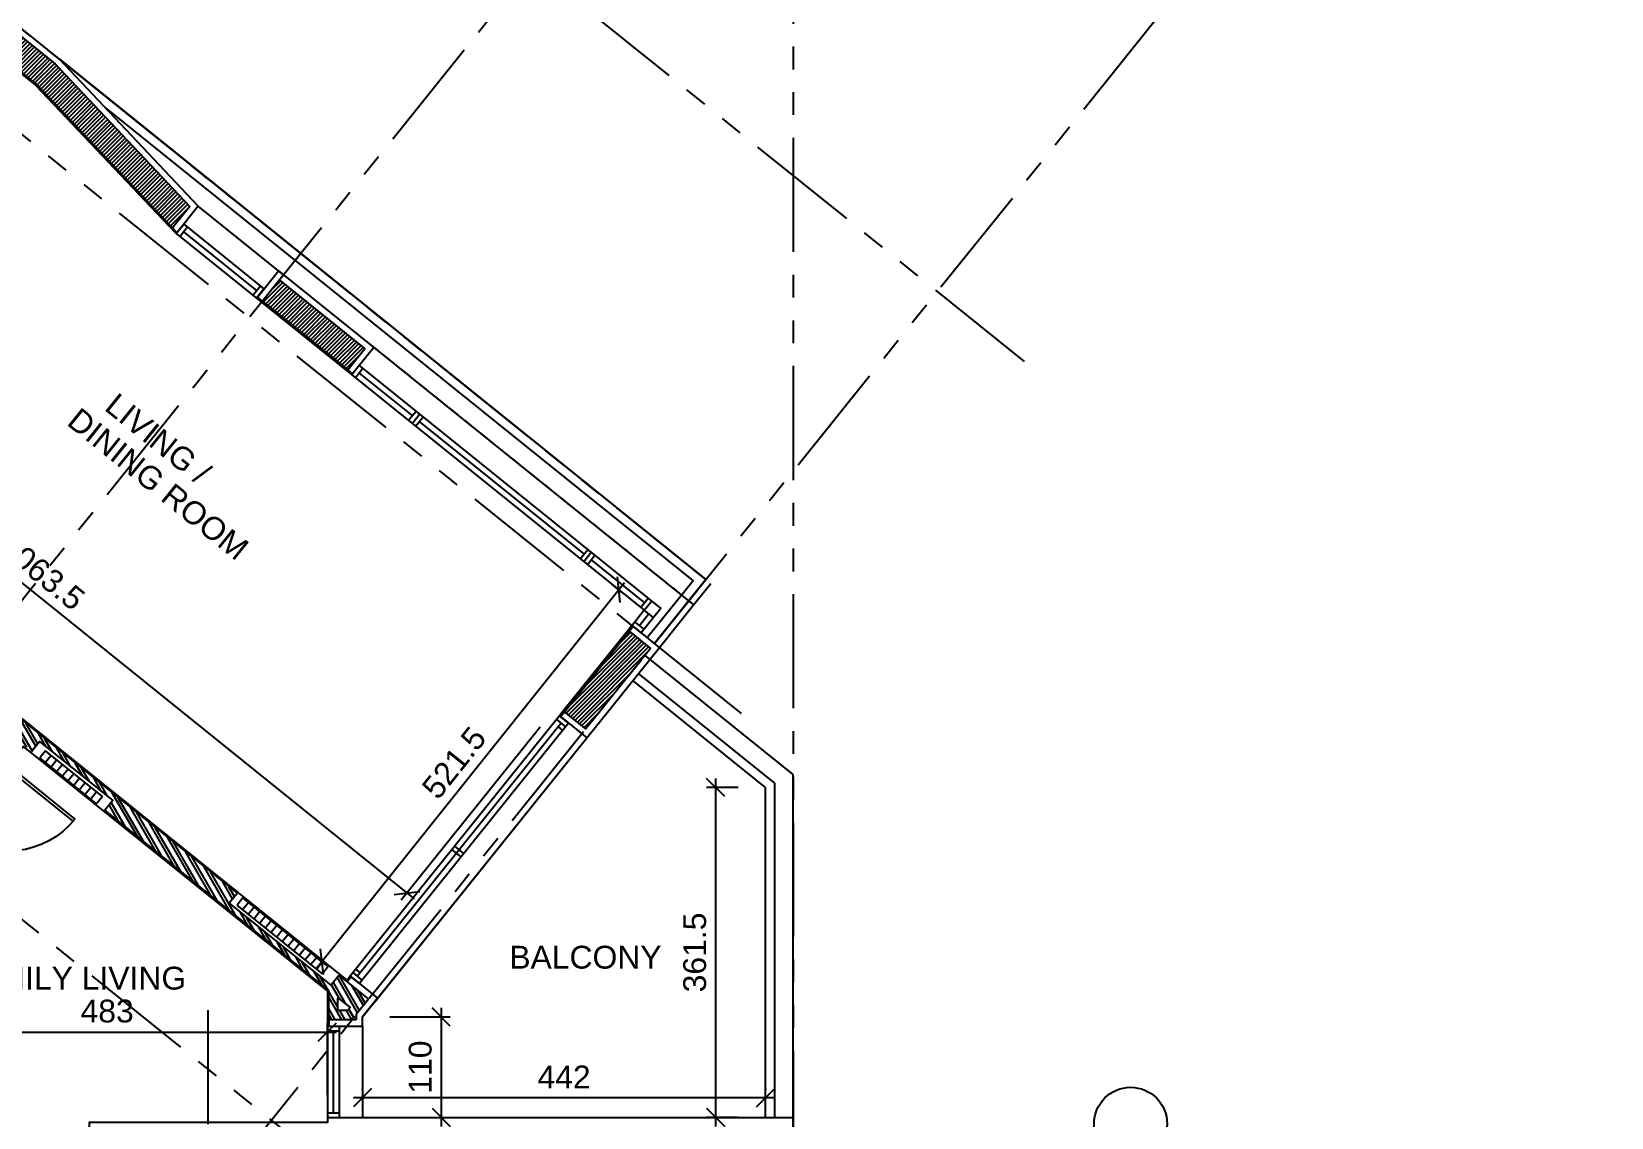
# Model space of a CAD drawing. Extents: x 83 to 143.2, y -2.6 to 70.8.
# Drawn here: x 125.21 to 142.53, y 31.81 to 43.71 of the extents above; entities that cross this region are included whole.
import ezdxf
from ezdxf.enums import TextEntityAlignment as Align

# ---------------------------------------------------------------- set-up
doc = ezdxf.new("R2010")
doc.units = 0
doc.header["$MEASUREMENT"] = 0
doc.header["$PDMODE"] = 3
doc.header["$PDSIZE"] = 0.3
doc.linetypes.add('AXIS_100$0$A-AXIS$0$PHANTOM', pattern=[2.5, 1.25, -0.25, 0.25, -0.25, 0.25, -0.25])
doc.linetypes.add('HIDDEN2', pattern=[0.1875, 0.125, -0.0625])
doc.layers.get('0').update_dxf_attribs({"linetype": 'CONTINUOUS'})
doc.layers.get('DEFPOINTS').update_dxf_attribs({"linetype": 'CONTINUOUS'})
for name, color, linetype in [('04', 4, 'CONTINUOUS'), ('A-ALU', 9, 'CONTINUOUS'), ('A-ANNO-DIM', 3, 'CONTINUOUS'), ('A-BALUST', 1, 'CONTINUOUS'), ('a-dim', 3, 'CONTINUOUS'), ('A-DOORS', 1, 'CONTINUOUS'), ('A-HATCH-CONC', 8, 'CONTINUOUS'), ('A-HATCH-WALL', 8, 'CONTINUOUS'), ('A-NOMENCLATURE', 3, 'CONTINUOUS'), ('A-PLASTER', 8, 'CONTINUOUS'), ('A-PORTE', 1, 'CONTINUOUS'), ('A-PROJ1', 9, 'CONTINUOUS'), ('A-PROJ1H', 9, 'HIDDEN2'), ('A-PROJECTION', 9, 'CONTINUOUS'), ('A-RADIATEUR HIDDEN', 4, 'HIDDEN2'), ('a-revetement', 1, 'CONTINUOUS'), ('A-WALL', 4, 'CONTINUOUS'), ('AXIS_100$0$A-AXIS-100', 10, 'AXIS_100$0$A-AXIS$0$PHANTOM'), ('S-7TH$0$A-STR 7-8TH', 2, 'CONTINUOUS'), ('S-8TH$0$A-STR 7-8TH', 2, 'CONTINUOUS')]:
    doc.layers.add(name, color=color, linetype=linetype)
doc.styles.add('A100-STEXT', font='ARIAL.TTF', dxfattribs={"height": 0.25})
doc.dimstyles.new('A100-DIM', dxfattribs={"dimtxt": 0.25, "dimasz": 0.2, "dimexe": 0.1, "dimexo": 0.3, "dimgap": 0.1, "dimtad": 1, "dimlfac": 100, "dimrnd": 0.5, "dimdsep": 46, "dimtxsty": 'A100-STEXT', "dimblk1": 'OBLIQUE', "dimblk2": 'OBLIQUE', "dimsah": 1, "dimcen": -0.05, "dimdle": 0.1, "dimclrd": 15, "dimclre": 15, "dimclrt": 256, "dimadec": 0, "dimazin": 0, "dimtfac": 0.28, "dimtix": 1, "dimtmove": 2, "dimatfit": 3, "dimldrblk": 'OBLIQUE', "dimfxl": 0, "dimtolj": 1, "dimarcsym": 0})
pattern_1 = [(45, (91.649424, -3e-10), (-0.022097087, 0.022097087), [])]

# ---------------------------------------------------------------- blocks, each defined once
blk = doc.blocks.new('_OBLIQUE')
at = {"color": 0, "linetype": 'ByBlock'}
blk.add_line((-0.5, -0.5), (0.5, 0.5), dxfattribs=at)
blk = doc.blocks.new('*D44')
at = {"layer": 'a-dim', "color": 15, "lineweight": -2}
for p, q in [((120.96, 40.995), (129.404, 34.205)), ((121.057, 40.956), (120.976, 40.855)), ((130.786, 36.084), (129.263, 34.19))]:
    blk.add_line(p, q, dxfattribs=at)
at = {"layer": 'DEFPOINTS', "color": 0}
for p in [(121.245, 41.19), (130.974, 36.317), (129.326, 34.268)]:
    blk.add_point(p, dxfattribs=at)
at = {"layer": 'a-dim', "color": 15, "lineweight": -2, "xscale": 0.2, "yscale": 0.2, "zscale": 0.2}
for p, rotation in [((121.038, 40.933), 141.1937093744343), ((129.326, 34.268), 321.1937093744343)]:
    blk.add_blockref('_OBLIQUE', p, dxfattribs=dict(at, rotation=rotation))
at = {"layer": 'a-dim', "insert": (125.325, 37.778), "char_height": 0.25, "attachment_point": 5, "rotation": 321.1937, "style": 'A100-STEXT'}
blk.add_mtext('\\A1;1063.5', dxfattribs=at)
blk = doc.blocks.new('*D86')
at = {"layer": 'a-dim', "color": 15, "lineweight": -2}
for p, q in [((131.71, 37.668), (128.329, 33.439)), ((131.693, 37.554), (131.57, 37.652)), ((128.436, 33.481), (128.313, 33.579))]:
    blk.add_line(p, q, dxfattribs=at)
at = {"layer": 'DEFPOINTS', "color": 0}
for p in [(131.927, 37.367), (128.391, 33.517), (128.671, 33.293)]:
    blk.add_point(p, dxfattribs=at)
at = {"layer": 'a-dim', "color": 15, "lineweight": -2, "xscale": 0.2, "yscale": 0.2, "zscale": 0.2}
for p, rotation in [((131.648, 37.59), 51.35850981866832), ((128.391, 33.517), 231.3585098186683)]:
    blk.add_blockref('_OBLIQUE', p, dxfattribs=dict(at, rotation=rotation))
at = {"layer": 'a-dim', "insert": (129.842, 35.695), "char_height": 0.25, "attachment_point": 5, "rotation": 51.3585, "style": 'A100-STEXT'}
blk.add_mtext('\\A1;521.5', dxfattribs=at)
blk = doc.blocks.new('A$C27EE2B71')
at = {"layer": 'A-ALU'}
for p, q in [((37.152, 40.047), (37.071, 39.946)), ((37.191, 40.015), (37.11, 39.914)), ((37.776, 39.545), (37.694, 39.444)), ((37.733, 39.413), (37.815, 39.514)), ((37.854, 39.483), (37.772, 39.382)), ((39.576, 37.931), (39.658, 38.032)), ((39.615, 37.899), (39.697, 38.001)), ((39.654, 37.868), (39.736, 37.969)), ((40.239, 37.398), (40.32, 37.499)), ((40.276, 37.157), (40.174, 37.238)), ((40.379, 37.285), (40.278, 37.367))]:
    blk.add_line(p, q, dxfattribs=at)
for points in [[(37.152, 40.047), (40.46, 37.386), (40.244, 37.118), (40.143, 37.199)], [(37.071, 39.946), (40.278, 37.367), (40.143, 37.199)], [(37.151, 39.965), (37.735, 39.495)], [(37.813, 39.432), (39.617, 37.981)], [(39.695, 37.919), (40.279, 37.449)], [(40.278, 37.367), (40.359, 37.468)], [(40.328, 37.326), (40.225, 37.197)]]:
    blk.add_lwpolyline(points, dxfattribs=at)
blk = doc.blocks.new('A$C424D7636')
at = {"layer": 'A-ALU'}
for p, q in [((35.146, 41.494), (35.228, 41.595)), ((35.185, 41.462), (35.267, 41.563)), ((39.347, 36.21), (37.053, 33.357)), ((39.448, 36.128), (39.347, 36.21)), ((39.366, 36.13), (37.135, 33.356)), ((39.448, 36.128), (37.155, 33.276)), ((39.417, 36.089), (39.316, 36.171)), ((39.386, 36.05), (39.335, 36.091)), ((38.27, 34.663), (38.169, 34.745)), ((38.301, 34.702), (38.2, 34.783)), ((37.167, 33.395), (37.116, 33.435)), ((37.155, 33.276), (37.053, 33.357)), ((37.186, 33.315), (37.085, 33.396)), ((36.803, 32.81), (36.803, 31.81)), ((36.803, 32.81), (36.933, 32.81)), ((36.803, 32.76), (36.933, 32.76)), ((36.868, 32.76), (36.868, 31.86)), ((36.933, 32.81), (36.933, 31.81)), ((37.188, 32.81), (37.188, 31.81)), ((36.803, 31.86), (36.933, 31.86)), ((36.803, 31.81), (36.933, 31.81))]:
    blk.add_line(p, q, dxfattribs=at)
for points in [[(35.228, 41.595), (36.108, 40.887)], [(35.146, 41.494), (36.027, 40.785)], [(35.226, 41.513), (36.029, 40.867)], [(36.069, 40.918), (35.988, 40.817)], [(36.108, 40.887), (36.027, 40.785)]]:
    blk.add_lwpolyline(points, dxfattribs=at)
blk.add_blockref('A$C27EE2B71', (0, 0), dxfattribs=at)
blk = doc.blocks.new('P100E18D')
at = {"layer": 'A-PORTE'}
for p, q in [((-0.18, -0.03), (-0.18, 0)), ((-0.18, 0), (0, 0)), ((0, 0), (0, -0.05)), ((-0.18, -0.03), (-1.12, -0.03)), ((-1.12, -0.06), (-0.18, -0.06)), ((-0.18, -0.06), (-0.18, -0.02)), ((-0.13, -0.03), (-0.18, -0.03)), ((-0.13, -0.05), (-0.13, -0.03)), ((0, -0.05), (-0.13, -0.05)), ((-0.18, -0.97), (-0.18, -1)), ((-0.13, -0.97), (-0.18, -0.97)), ((-0.18, -1), (0, -1)), ((0, -0.95), (-0.13, -0.95)), ((-0.13, -0.95), (-0.13, -0.97)), ((0, -1), (0, -0.95))]:
    blk.add_line(p, q, dxfattribs=at)
blk.add_arc((-0.18, -0.03), 0.94, 180, 270, dxfattribs=at)
blk = doc.blocks.new('A$C11B04D73')
at = {"layer": '04', "color": 11}
for p, q in [((0.152, 0.006), (0.09, -0.072)), ((0.776, -0.495), (0.152, 0.006)), ((0.713, -0.573), (0.09, -0.072)), ((0.215, -0.044), (0.152, -0.122)), ((0.277, -0.094), (0.214, -0.172)), ((0.339, -0.145), (0.277, -0.222)), ((0.402, -0.195), (0.339, -0.273)), ((0.464, -0.245), (0.401, -0.323)), ((0.526, -0.295), (0.464, -0.373)), ((0.589, -0.345), (0.526, -0.423)), ((0.651, -0.395), (0.588, -0.473)), ((0.713, -0.445), (0.651, -0.523)), ((0.776, -0.495), (0.713, -0.573))]:
    blk.add_line(p, q, dxfattribs=at)
blk = doc.blocks.new('A$C384B1076')
at = {"layer": '04', "color": 11}
for p, q in [((-1.146, 0.921), (-1.208, 0.843)), ((-0.21, 0.169), (-1.146, 0.921)), ((-1.083, 0.871), (-1.146, 0.793)), ((-0.273, 0.091), (-1.208, 0.843)), ((-1.021, 0.821), (-1.084, 0.743)), ((-0.959, 0.771), (-1.021, 0.693)), ((-0.896, 0.721), (-0.959, 0.643)), ((-0.834, 0.671), (-0.896, 0.593)), ((-0.771, 0.62), (-0.834, 0.542)), ((-0.709, 0.57), (-0.772, 0.492)), ((-0.647, 0.52), (-0.709, 0.442)), ((-0.584, 0.47), (-0.647, 0.392)), ((-0.522, 0.42), (-0.585, 0.342)), ((-0.46, 0.37), (-0.522, 0.292)), ((-0.397, 0.32), (-0.46, 0.242)), ((-0.335, 0.269), (-0.398, 0.192)), ((-0.273, 0.219), (-0.335, 0.141)), ((-0.21, 0.169), (-0.273, 0.091))]:
    blk.add_line(p, q, dxfattribs=at)
at = {"layer": 'A-WALL'}
blk.add_lwpolyline([(-1.208, 0.971), (-1.296, 0.862), (-0.181, -0.034), (-0.094, 0.075)], dxfattribs=at)
blk = doc.blocks.new('*D134')
at = {"layer": 'a-dim', "color": 15, "lineweight": -2}
for p, q in [((123.523, 32.745), (128.553, 32.745)), ((123.623, 32.055), (123.623, 32.845)), ((128.453, 32.055), (128.453, 32.845))]:
    blk.add_line(p, q, dxfattribs=at)
at = {"layer": 'DEFPOINTS', "color": 0}
for p in [(128.453, 32.745), (123.623, 31.755), (128.453, 31.755)]:
    blk.add_point(p, dxfattribs=at)
at = {"layer": 'a-dim', "color": 15, "lineweight": -2, "xscale": 0.2, "yscale": 0.2, "zscale": 0.2, "rotation": 180}
blk.add_blockref('_OBLIQUE', (123.623, 32.745), dxfattribs=at)
at = {"layer": 'a-dim', "color": 15, "lineweight": -2, "xscale": 0.2, "yscale": 0.2, "zscale": 0.2}
blk.add_blockref('_OBLIQUE', (128.453, 32.745), dxfattribs=at)
at = {"layer": 'a-dim', "insert": (126.038, 32.973), "char_height": 0.25, "attachment_point": 5, "style": 'A100-STEXT'}
blk.add_mtext('\\A1;483', dxfattribs=at)
blk = doc.blocks.new('*D135')
at = {"layer": 'a-dim', "color": 15, "lineweight": -2}
for p, q in [((129.138, 32.911), (129.8, 32.911)), ((129.7, 33.011), (129.7, 31.71)), ((129.138, 31.81), (129.8, 31.81))]:
    blk.add_line(p, q, dxfattribs=at)
at = {"layer": 'DEFPOINTS', "color": 0}
for p in [(128.838, 32.911), (128.838, 31.81), (129.7, 31.81)]:
    blk.add_point(p, dxfattribs=at)
at = {"layer": 'a-dim', "color": 15, "lineweight": -2, "xscale": 0.2, "yscale": 0.2, "zscale": 0.2}
for p, rotation in [((129.7, 32.911), 90), ((129.7, 31.81), 270)]:
    blk.add_blockref('_OBLIQUE', p, dxfattribs=dict(at, rotation=rotation))
at = {"layer": 'a-dim', "insert": (129.472, 32.361), "char_height": 0.25, "attachment_point": 5, "rotation": 90, "style": 'A100-STEXT'}
blk.add_mtext('\\A1;110', dxfattribs=at)
blk = doc.blocks.new('*D136')
at = {"layer": 'a-dim', "color": 15, "lineweight": -2}
for p, q in [((128.838, 32.11), (128.838, 32.127)), ((133.258, 32.11), (133.258, 32.127)), ((128.738, 32.027), (133.358, 32.027))]:
    blk.add_line(p, q, dxfattribs=at)
at = {"layer": 'DEFPOINTS', "color": 0}
for p in [(133.258, 32.027), (128.838, 31.81), (133.258, 31.81)]:
    blk.add_point(p, dxfattribs=at)
at = {"layer": 'a-dim', "color": 15, "lineweight": -2, "xscale": 0.2, "yscale": 0.2, "zscale": 0.2, "rotation": 180}
blk.add_blockref('_OBLIQUE', (128.838, 32.027), dxfattribs=at)
at = {"layer": 'a-dim', "color": 15, "lineweight": -2, "xscale": 0.2, "yscale": 0.2, "zscale": 0.2}
blk.add_blockref('_OBLIQUE', (133.258, 32.027), dxfattribs=at)
at = {"layer": 'a-dim', "insert": (131.048, 32.253), "char_height": 0.25, "attachment_point": 5, "style": 'A100-STEXT'}
blk.add_mtext('\\A1;442', dxfattribs=at)
blk = doc.blocks.new('*D137')
at = {"layer": 'a-dim', "color": 15, "lineweight": -2}
for p, q in [((132.709, 35.524), (132.709, 31.71)), ((132.958, 35.424), (132.609, 35.424)), ((132.958, 31.81), (132.609, 31.81))]:
    blk.add_line(p, q, dxfattribs=at)
at = {"layer": 'DEFPOINTS', "color": 0}
for p in [(133.258, 35.424), (132.709, 31.81), (133.258, 31.81)]:
    blk.add_point(p, dxfattribs=at)
at = {"layer": 'a-dim', "color": 15, "lineweight": -2, "xscale": 0.2, "yscale": 0.2, "zscale": 0.2}
for p, rotation in [((132.709, 35.424), 90), ((132.709, 31.81), 270)]:
    blk.add_blockref('_OBLIQUE', p, dxfattribs=dict(at, rotation=rotation))
at = {"layer": 'a-dim', "insert": (132.481, 33.617), "char_height": 0.25, "attachment_point": 5, "rotation": 90, "style": 'A100-STEXT'}
blk.add_mtext('\\A1;361.5', dxfattribs=at)

msp = doc.modelspace()

# ---------------------------------------------------------------- hatches: boundary and pattern name
at = {"layer": 'A-HATCH-CONC', "ltscale": 4}
h = msp.add_hatch(dxfattribs=at)
h.set_pattern_fill('ANSI31', color=256, scale=0.25, style=0)
h.set_pattern_definition(pattern_1)
h.paths.add_polyline_path([(125.4629, 43.35447), (123.71325, 44.76154), (123.52524, 44.52776), (125.26273, 43.13047), (126.75468, 41.55436), (126.94402, 41.7898)])
h = msp.add_hatch(dxfattribs=at)
h.set_pattern_fill('ANSI31', color=256, scale=0.25, style=0)
h.set_pattern_definition(pattern_1)
h.paths.add_polyline_path([(127.92811, 40.98697), (127.74011, 40.75319), (128.67523, 40.00116), (128.86324, 40.23494)])
h = msp.add_hatch(dxfattribs=at)
h.set_pattern_fill('ANSI31', color=256, scale=0.25, style=0)
h.set_pattern_definition([(45, (91.649424, -3e-10), (-0.022097087, 0.022097087), [])])
h.paths.add_polyline_path([(131.76016, 37.13529), (131.99393, 36.94728), (131.28577, 36.0667), (131.05196, 36.25474)])
h = msp.add_hatch(dxfattribs=at)
h.set_pattern_fill('ANSI31', color=256, scale=0.25, style=0)
h.set_pattern_definition(pattern_1)
h.paths.add_polyline_path([(131.76016, 37.13529), (131.99393, 36.94728), (131.28577, 36.0667), (131.05196, 36.25474)])
at = {"layer": 'A-HATCH-WALL'}
h = msp.add_hatch(dxfattribs=at)
h.set_pattern_fill('ANSI32', color=256, scale=0.25, angle=75, style=0)
h.set_pattern_definition([(120, (19.94629, -19.84465), (-0.08118988, -0.046875), []), (120, (19.95773, -19.80196), (-0.08118988, -0.046875), [])])
h.paths.add_polyline_path([(128.57706, 33.36869), (128.48933, 33.25959), (127.37497, 34.15576), (127.46271, 34.26485), (124.46252, 36.67761), (124.33718, 36.52175), (124.45407, 36.42775), (124.54171, 36.53693), (124.97041, 36.19217), (124.88267, 36.08307), (124.99956, 35.98907), (124.84289, 35.79425), (124.95978, 35.70025), (125.11645, 35.89506), (125.20996, 35.81986), (125.28517, 35.91337), (125.2977, 35.92896), (126.10035, 35.28347), (126.01261, 35.17437), (126.86244, 34.49094), (126.86385, 34.49203), (127.56453, 33.92853), (127.56345, 33.92719), (128.46779, 33.19991), (128.46779, 32.88), (128.72302, 32.88), (128.90435, 33.10548)])
h.paths.add_polyline_path([(128.70109, 33.01229), (128.67512, 32.98), (128.56779, 32.98), (128.56779, 33.11949)], flags=16)
h.paths.add_polyline_path([(123.55791, 37.14844), (123.68325, 37.3043), (121.5013, 39.05903), (121.41356, 38.94993), (120.29921, 39.8461), (120.38694, 39.95519), (120.29343, 40.0304), (120.16809, 39.87454)])
h.paths.add_polyline_path([(119.89453, 39.77373), (120.01142, 39.67972), (120.16809, 39.87454), (120.85745, 40.73174), (120.74056, 40.82574)])
h.paths.add_polyline_path([(121.9626, 42.34532), (121.8686, 42.22843), (121.61793, 41.91672), (121.73482, 41.82271), (123.42688, 43.92674), (123.30999, 44.02075), (122.5237, 43.04302), (122.44577, 43.10569), (122.3831, 43.02776), (122.46103, 42.96509)])
h.paths.add_polyline_path([(121.65838, 43.61058), (121.72105, 43.68851), (121.3548, 43.98305), (121.40786, 44.04903), (121.32993, 44.1117), (120.71577, 43.34802), (120.67681, 43.37935), (121.29097, 44.14304), (121.17408, 44.23704), (120.46592, 43.35647), (121.16726, 42.79245), (121.26126, 42.90934), (120.7937, 43.28535), (121.29213, 43.90513)])
h.paths.add_polyline_path([(121.77122, 38.61734), (121.98607, 38.44455), (121.8907, 38.32596), (121.67585, 38.49875)], flags=24)
h.paths.add_polyline_path([(120.44689, 40.27134), (120.58935, 40.15677), (120.49509, 40.03956), (120.35263, 40.15413)], flags=24)
h.paths.add_polyline_path([(121.32948, 43.82151), (121.44448, 43.9645), (121.56301, 43.86918), (121.44802, 43.72619)], flags=25)
h.paths.add_polyline_path([(120.75238, 43.1039), (120.86806, 43.24774), (120.98659, 43.15242), (120.87092, 43.00857)], flags=25)

# ---------------------------------------------------------------- linework, layer by layer
at = {"layer": 'A-ALU'}
for p, q in [((128.97144, 33.0772), (131.29646, 35.96828)), ((128.97144, 33.0772), (131.29646, 35.96828)), ((129.00277, 33.11616), (131.29646, 35.96828)), ((128.83779, 32.81), (128.83779, 31.81)), ((128.83779, 32.81), (128.83779, 31.81))]:
    msp.add_line(p, q, dxfattribs=at)
at = {"layer": 'A-BALUST'}
for p, q in [((133.25779, 35.42399), (131.80094, 36.5956)), ((133.25779, 35.42399), (131.80094, 36.5956)), ((133.35779, 35.4719), (131.86361, 36.67352)), ((133.35779, 35.4719), (131.86361, 36.67352)), ((133.25779, 31.81), (133.25779, 35.42399)), ((133.35779, 31.81), (133.35779, 35.4719))]:
    msp.add_line(p, q, dxfattribs=at)
for points in [[(125.51047, 43.40604), (132.60182, 37.70317), (132.0378, 37.00183)], [(126.02297, 42.86556), (132.46123, 37.68791), (131.95988, 37.06449)]]:
    msp.add_lwpolyline(points, dxfattribs=at)
at = {"layer": 'A-PLASTER'}
for points in [[(122.44934, 42.97449), (122.44934, 42.97449), (121.59684, 41.91443), (121.7371, 41.80163), (123.76131, 44.31866), (125.25254, 43.11942), (126.77892, 41.50692), (126.79542, 41.49332), (126.80498, 41.50521)], [(127.68556, 40.79705), (127.67597, 40.78514), (128.72017, 39.94535), (128.72978, 39.95729)], [(131.80402, 37.18983), (131.79233, 37.19923), (131.75786, 37.15637), (131.75786, 37.15637), (131.0309, 36.25242), (131.0309, 36.25242), (130.99644, 36.20956), (131.00813, 36.20016)], [(131.80402, 37.18983), (131.79233, 37.19923), (131.75786, 37.15637), (131.75786, 37.15637), (131.0309, 36.25242), (131.0309, 36.25242), (130.99644, 36.20956), (131.00813, 36.20016)], [(131.80402, 37.18983), (131.79233, 37.19923), (131.75786, 37.15637), (131.75786, 37.15637), (131.0309, 36.25242), (131.0309, 36.25242), (130.99644, 36.20956), (131.00813, 36.20016)], [(128.70275, 33.35743), (128.66829, 33.31457), (124.47192, 36.6893)], [(124.97147, 35.69085), (125.11874, 35.87398), (128.45279, 33.19273), (128.45279, 32.81), (128.46779, 32.81)], [(128.46779, 31.81), (128.45279, 31.81), (128.45279, 31.755), (125.84279, 31.755), (125.84279, 29.49)]]:
    msp.add_lwpolyline(points, dxfattribs=at)
at = {"layer": 'A-PROJ1'}
msp.add_line((132.41382, 37.46939), (132.60182, 37.70317), dxfattribs=at)
at = {"layer": 'A-PROJ1H'}
msp.add_line((128.9071, 40.28949), (132.46836, 37.42552), dxfattribs=at)
at = {"layer": 'A-PROJECTION'}
for p, q in [((128.9071, 40.28949), (132.46836, 37.42552)), ((128.96165, 40.24562), (132.33589, 37.53205)), ((132.41382, 37.46939), (132.60182, 37.70317)), ((132.46836, 37.42552), (132.65637, 37.6593)), ((132.0378, 37.00182), (132.41382, 37.46939)), ((132.09235, 36.95796), (132.46836, 37.42552)), ((132.09235, 36.95796), (132.46836, 37.42552)), ((133.55779, 35.56771), (131.9344, 36.87324)), ((133.55779, 35.56771), (131.98895, 36.82938)), ((133.55779, 23.01), (133.55779, 35.56771)), ((133.55779, 31.81), (133.55779, 35.56771))]:
    msp.add_line(p, q, dxfattribs=at)
for points in [[(125.51744, 43.39961), (132.60182, 37.70317)], [(127.9914, 41.02589), (127.03686, 41.79354)]]:
    msp.add_lwpolyline(points, dxfattribs=at)
at = {"layer": 'A-RADIATEUR HIDDEN'}
msp.add_line((125.28517, 35.91337), (125.20996, 35.81986), dxfattribs=at)
msp.add_line((125.28517, 35.91337), (125.20996, 35.81986), dxfattribs=at)
at = {"layer": 'a-revetement'}
for p, q in [((125.51417, 43.40306), (123.70257, 44.85996)), ((127.03726, 41.79405), (125.51417, 43.40306)), ((127.03726, 41.79405), (126.80498, 41.50521)), ((126.75468, 41.55436), (126.78912, 41.51797)), ((126.80498, 41.50521), (126.78912, 41.51797)), ((131.76015, 37.13528), (131.80402, 37.18983)), ((131.76015, 37.13528), (131.80402, 37.18983)), ((131.76015, 37.13528), (131.80402, 37.18983)), ((132.09235, 36.95796), (131.80402, 37.18983)), ((132.09235, 36.95796), (131.80402, 37.18983)), ((132.09235, 36.95796), (131.80402, 37.18983)), ((131.29646, 35.96828), (132.09235, 36.95796)), ((131.29646, 35.96828), (132.09235, 36.95796)), ((131.29646, 35.96828), (132.09235, 36.95796)), ((131.00813, 36.20016), (131.05199, 36.25471)), ((131.00813, 36.20016), (131.05199, 36.25471)), ((131.00813, 36.20016), (131.05199, 36.25471)), ((131.00813, 36.20016), (131.29646, 35.96828)), ((131.00813, 36.20016), (131.29646, 35.96828)), ((131.00813, 36.20016), (131.29646, 35.96828)), ((128.71444, 33.34803), (128.67057, 33.29349)), ((128.71444, 33.34803), (129.00277, 33.11616)), ((128.71444, 33.34803), (129.00277, 33.11616)), ((129.00277, 33.11616), (128.83779, 32.91101)), ((128.83779, 32.91101), (129.00277, 33.11616)), ((128.83779, 32.81), (128.83779, 32.91101)), ((128.83779, 32.81), (128.83779, 32.91101)), ((128.46779, 32.81), (128.46779, 32.88)), ((128.46779, 32.88), (128.46779, 32.81)), ((128.46779, 32.81), (128.83779, 32.81)), ((128.46779, 32.81), (128.83779, 32.81)), ((128.46779, 31.81), (133.55779, 31.81)), ((133.55779, 31.81), (133.55779, 30.99))]:
    msp.add_line(p, q, dxfattribs=at)
msp.add_lwpolyline([(127.74011, 40.75319), (127.68556, 40.79705), (127.91743, 41.08538), (128.96165, 40.24562), (128.72978, 39.95729), (128.67523, 40.00116)], dxfattribs=at)
at = {"layer": 'A-WALL'}
for p, q in [((124.46252, 36.67761), (127.46271, 34.26485)), ((128.46779, 33.19991), (126.01261, 35.17437)), ((128.57706, 33.36869), (128.90435, 33.10548)), ((128.46779, 32.88), (128.46779, 33.19991)), ((128.90435, 33.10548), (128.76779, 32.93567)), ((128.76779, 32.93567), (128.76779, 32.88)), ((128.76779, 32.88), (128.46779, 32.88))]:
    msp.add_line(p, q, dxfattribs=at)
msp.add_lwpolyline([(125.20996, 35.81986), (125.2977, 35.92896), (126.10035, 35.28347), (126.01261, 35.17437)], dxfattribs=at)
msp.add_lwpolyline([(128.67512, 32.98), (128.56779, 32.98), (128.56779, 33.11949), (128.70109, 33.01229)], close=True, dxfattribs=at)
at = {"layer": 'AXIS_100$0$A-AXIS-100'}
for p, q in [((136.09588, 40.09041), (100.30658, 68.87222)), ((132.60182, 37.70317), (97.76849, 65.71618)), ((132.99366, 36.23312), (97.20435, 65.01493)), ((128.79495, 31.01193), (93.00565, 59.79374)), ((133.55779, 57.54215), (133.55779, -1.8346)), ((116.6367, 26.94644), (138.0881, 53.6206)), ((121.07853, 23.37431), (142.52993, 50.04847)), ((127.14279, 32.98435), (127.14279, -1.8346))]:
    msp.add_line(p, q, dxfattribs=at)
at = {"layer": 'AXIS_100$0$A-AXIS-100', "linetype": 'Continuous'}
msp.add_circle((137.25877, 31.74), 0.4, dxfattribs=at)
at = {"layer": 'S-7TH$0$A-STR 7-8TH'}
msp.add_lwpolyline([(125.45964, 43.35792), (126.94402, 41.7898), (126.75468, 41.55436), (125.26273, 43.13047), (123.52524, 44.52776), (123.71325, 44.76154), (125.4666, 43.35149)], dxfattribs=at)
for points in [[(127.92811, 40.98697), (127.74011, 40.75319), (128.67523, 40.00116), (128.86324, 40.23494)], [(131.99393, 36.94728), (131.28577, 36.0667), (131.05199, 36.25471), (131.76015, 37.13528)]]:
    msp.add_lwpolyline(points, close=True, dxfattribs=at)
at = {"layer": 'S-8TH$0$A-STR 7-8TH'}
msp.add_lwpolyline([(125.45964, 43.35792), (126.94402, 41.7898), (126.75468, 41.55436), (125.26273, 43.13047), (123.52524, 44.52776), (123.71325, 44.76154), (125.4666, 43.35149)], dxfattribs=at)
for points in [[(127.92811, 40.98697), (127.74011, 40.75319), (128.67523, 40.00116), (128.86324, 40.23494)], [(131.99393, 36.94728), (131.28577, 36.0667), (131.05196, 36.25474), (131.76016, 37.13529)]]:
    msp.add_lwpolyline(points, close=True, dxfattribs=at)

# ---------------------------------------------------------------- block references
at = {"layer": 'A-ALU'}
msp.add_blockref('A$C424D7636', (91.64942, 0), dxfattribs=at)
at = {"layer": 'A-ANNO-DIM'}
for name, p in [('A$C11B04D73', (125.20996, 35.81986)), ('A$C384B1076', (128.67057, 33.29349))]:
    msp.add_blockref(name, p, dxfattribs=at)
at = {"layer": 'A-DOORS', "xscale": -1, "rotation": 321.1937093811506}
msp.add_blockref('P100E18D', (124.83172, 35.80323), dxfattribs=at)

# ---------------------------------------------------------------- texts
at = {"layer": 'A-NOMENCLATURE', "style": 'A100-STEXT'}
for s, p in [('LIVING /', (126.59864, 39.2496)), ('DINING ROOM', (126.59864, 38.74959))]:
    msp.add_text(s, height=0.25, rotation=321.19, dxfattribs=at).set_placement(p, align=Align.MIDDLE)
for s, p in [('BALCONY', (131.2821, 33.56511)), ('FAMILY LIVING', (125.6531, 33.33546))]:
    msp.add_text(s, height=0.25, dxfattribs=at).set_placement(p, align=Align.MIDDLE)

# ---------------------------------------------------------------- dimensions: what is measured, and where the dimension line sits
at = {"layer": 'a-dim'}
dim = msp.add_linear_dim(base=(129.32578, 34.26778), p1=(121.24515, 41.1899), p2=(130.97407, 36.31738), angle=141.193709, dimstyle='A100-DIM', dxfattribs=at)
dim.commit()
dim.dimension.update_dxf_attribs({"geometry": '*D44', "text_midpoint": (125.32473, 37.77766)})
for p1, p2, distance, picture, middle in [((131.92707, 37.36677), (128.67057, 33.29349), -0.35744, '*D86', (129.84183, 35.69548)), ((133.25779, 35.42399), (133.25779, 31.81), -0.54886, '*D137', (132.4812, 33.617)), ((123.62279, 31.755), (128.45279, 31.755), 0.98997, '*D134', (126.03779, 32.9727)), ((128.83779, 32.91101), (128.83779, 31.81), 0.86176, '*D135', (129.47191, 32.36051)), ((128.83779, 31.81), (133.25779, 31.81), 0.21709, '*D136', (131.04779, 32.2526))]:
    dim = msp.add_aligned_dim(p1=p1, p2=p2, distance=distance, dimstyle='A100-DIM', dxfattribs=at)
    dim.commit()
    dim.dimension.update_dxf_attribs({"geometry": picture, "text_midpoint": middle})

doc.saveas('drawing.dxf')
